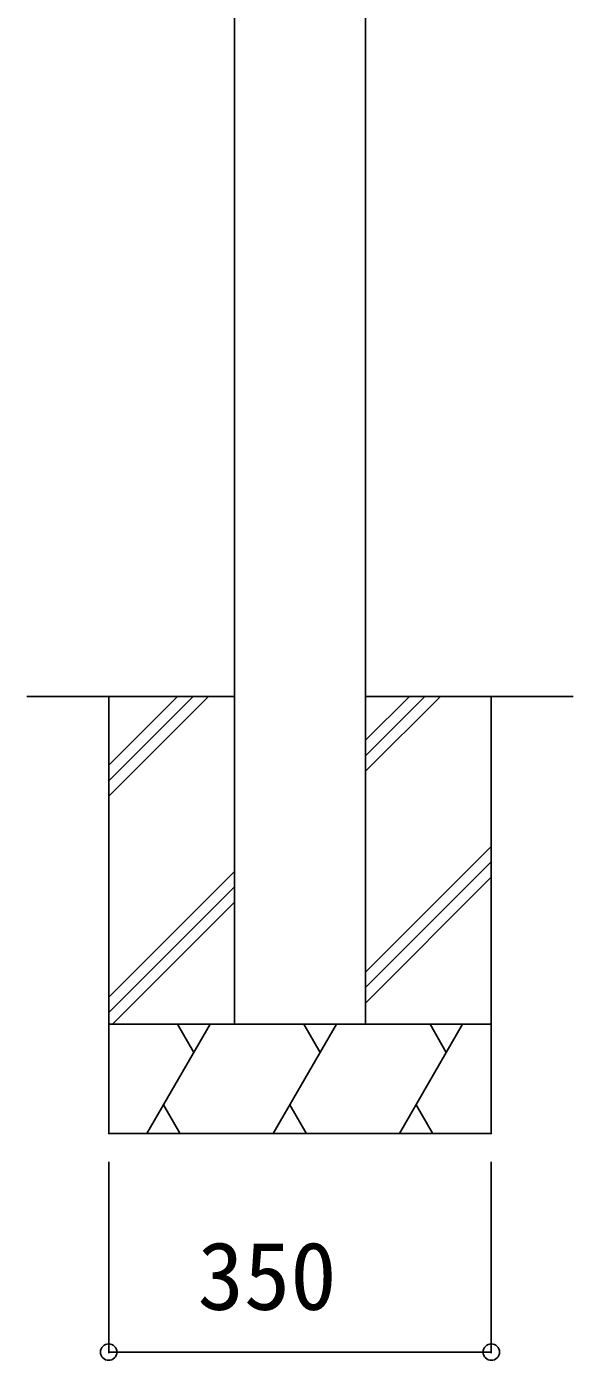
# Model space of a CAD drawing. Units: millimetres, scale not verified. Extents: x -4375 to 4375, y -6498 to 6471.
# Drawn here: x 800 to 1300, y -1356 to -136 of the extents above; entities that cross this region are included whole.
import ezdxf
from ezdxf.enums import TextEntityAlignment as Align

# ---------------------------------------------------------------- set-up
doc = ezdxf.new("R2010")
doc.units = ezdxf.units.MM
doc.header["$LTSCALE"] = 30
doc.layers.add('0-2_YKK_A1', color=4, linetype='Continuous')
doc.layers.add('0-3_YKK_D', color=6, linetype='Continuous')
doc.styles.add('ＭＳ ゴシック', font='')
doc.styles.get('ＭＳ ゴシック').set_extended_font_data('MS Gothic')

msp = doc.modelspace()

# ---------------------------------------------------------------- linework, layer by layer
at = {"layer": '0-2_YKK_A1'}
for p, q in [((990, -748.4), (990, 646.1)), ((1110, 646.1), (1110, -748.4)), ((990, -748.4), (800, -748.4)), ((875, -748.4), (990, -748.4)), ((875, -811.42), (938.02, -748.4)), ((875, -825.56), (952.16, -748.4)), ((875, -839.7), (966.3, -748.4)), ((1300, -748.4), (1110, -748.4)), ((1110, -748.4), (1225, -748.4)), ((1110, -788.55), (1150.15, -748.4)), ((1110, -802.69), (1164.29, -748.4)), ((1110, -816.84), (1178.44, -748.4)), ((1110, -1000.68), (1225, -885.68)), ((1110, -1014.83), (1225, -899.83)), ((875, -1023.55), (990, -908.55)), ((1110, -1028.97), (1225, -913.97)), ((875, -1037.69), (990, -922.69)), ((878.44, -1048.4), (990, -936.84)), ((910.03, -1148.4), (967.77, -1048.4)), ((938.03, -1048.4), (952.9, -1074.15)), ((1025.5, -1148.4), (1083.24, -1048.4)), ((1053.5, -1048.4), (1068.37, -1074.15)), ((1140.97, -1148.4), (1198.71, -1048.4)), ((1168.97, -1048.4), (1183.84, -1074.15)), ((940.17, -1148.17), (925.17, -1122.19)), ((1055.64, -1148.17), (1040.64, -1122.19)), ((1171.11, -1148.17), (1156.11, -1122.19)), ((880.17, -1148.17), (880.3, -1148.4)), ((995.64, -1148.17), (995.77, -1148.4)), ((1111.11, -1148.17), (1111.24, -1148.4))]:
    msp.add_line(p, q, dxfattribs=at)
for points in [[(1225, -748.4), (1225, -1048.4), (875, -1048.4), (875, -748.4)], [(990, -748.4), (990, -1048.4), (1110, -1048.4), (1110, -748.4)]]:
    msp.add_lwpolyline(points, dxfattribs=at)
msp.add_lwpolyline([(875, -1048.4), (1225, -1048.4), (1225, -1148.4), (875, -1148.4)], close=True, dxfattribs=at)
at = {"layer": '0-3_YKK_D'}
for p, q in [((875, -1174.4), (875, -1349.4)), ((1225, -1174.4), (1225, -1349.4)), ((875, -1348.4), (1225, -1348.4))]:
    msp.add_line(p, q, dxfattribs=at)
for centre in [(875, -1348.4), (1225, -1348.4)]:
    msp.add_circle(centre, 7.5, dxfattribs=at)

# ---------------------------------------------------------------- texts
at = {"layer": '0-3_YKK_D', "style": 'ＭＳ ゴシック'}
msp.add_text('350', height=62.32, dxfattribs=at).set_placement((956.31, -1328.4), align=Align.BOTTOM_LEFT)

doc.saveas('drawing.dxf')
